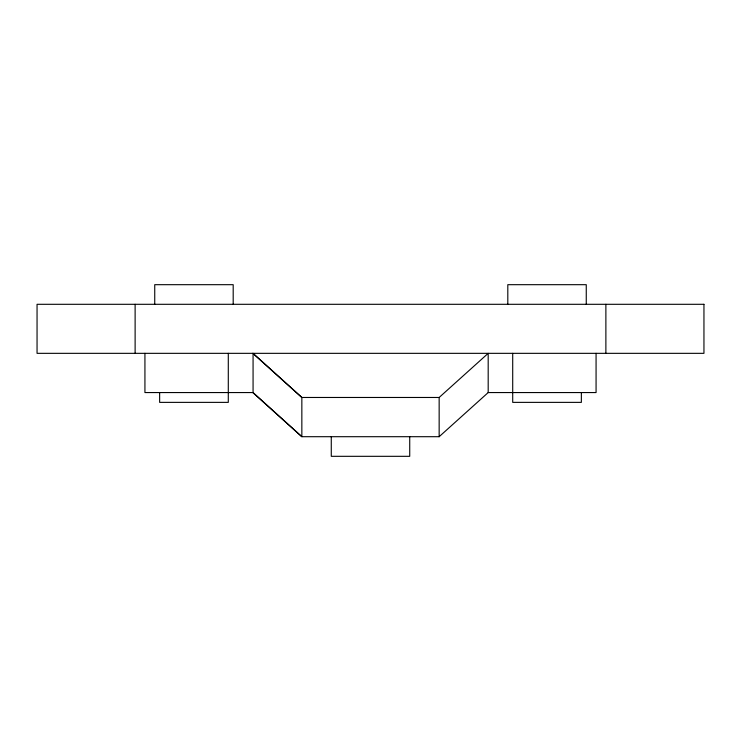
<?xml version="1.0" encoding="UTF-8"?>
<svg xmlns="http://www.w3.org/2000/svg" width="741" height="741" viewBox="0 0 741 741"><rect width="100%" height="100%" fill="white"/><g stroke="black" fill="none" stroke-linecap="round" stroke-linejoin="round"><path stroke-width="1.11" d="M252.811 353.337L301.846 397.472L439.154 397.472L488.189 353.337L488.189 392.563L439.154 436.699L301.846 436.699L252.811 392.563M253.07 392.563L253.07 353.337L301.846 397.472L301.846 436.699L253.07 392.563L144.93 392.563L144.93 353.337M488.189 392.563L596.07 392.563L596.07 353.337M605.879 304.301L605.879 353.337M586.261 304.301L586.261 284.683L507.807 284.683L507.807 304.301M581.361 392.563L581.361 402.372L512.707 402.372L512.707 353.337M439.154 397.472L439.154 436.699M409.727 436.699L409.727 456.317L331.273 456.317L331.273 436.699M233.193 304.301L233.193 284.683L154.739 284.683L154.739 304.301M228.293 353.337L228.293 402.372L159.639 402.372L159.639 392.563M135.121 304.301L135.121 353.337M703.95 304.301L37.05 304.301L37.05 353.337L703.95 353.337L703.95 304.301"/></g></svg>
